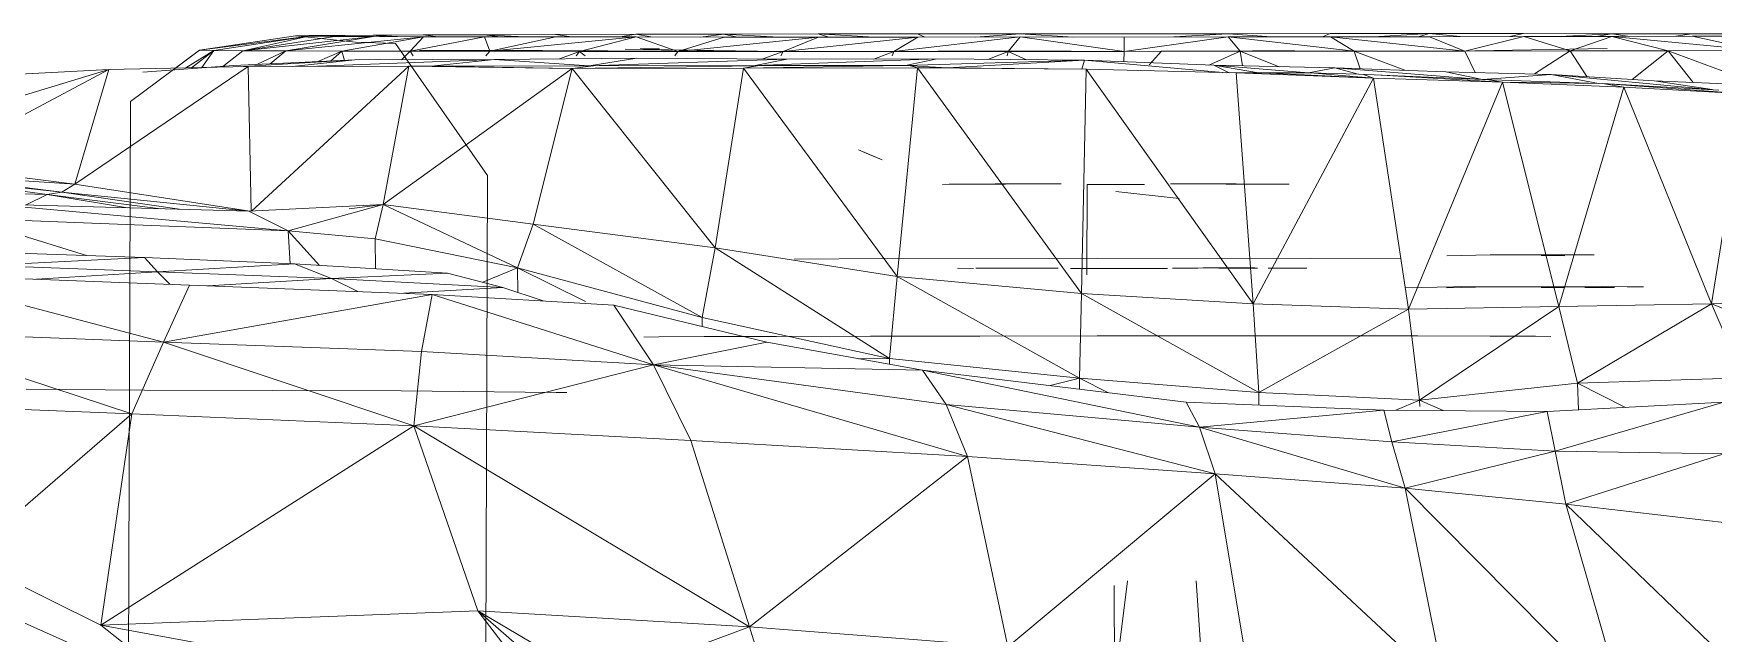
# Model space of a CAD drawing. Header units: inches. Extents: x -4450 to -273, y 9564 to 12971.
# Drawn here: x -3641.08 to -3616.53, y 12472.48 to 12481.25 of the extents above; entities that cross this region are included whole.
import ezdxf

# ---------------------------------------------------------------- set-up
doc = ezdxf.new("R2010")
doc.units = ezdxf.units.IN
doc.header["$MEASUREMENT"] = 0
for name, color, linetype, lineweight in [('0-1', 7, 'Continuous', 5), ('0-3', 7, 'Continuous', 9), ('A-GENM', 5, 'Continuous', 9)]:
    doc.layers.add(name, color=color, linetype=linetype, lineweight=lineweight)

# ---------------------------------------------------------------- blocks, each defined once
blk = doc.blocks.new('Land_Rover_Evoque_-_SUV_Car_Vehicle_Automobile_13067 - Land Rover EVOQUE_dwg-1230547-FLOOR PLAN - ROOF')
at = {"layer": 'A-GENM'}
for p, q in [((-0.8247, 2.00493), (-0.85751, 1.92363)), ((-0.85751, 1.92363), (-0.85949, 1.98424)), ((-0.6971, 1.95886), (-0.7831, 1.86959)), ((-0.95771, 1.94282), (-0.95775, 1.91629)), ((-0.95692, 1.9429), (-0.95684, 1.91638)), ((-0.95155, 1.9408), (-0.95684, 1.91638)), ((-0.95155, 1.9408), (-0.95678, 1.88658)), ((-0.95155, 1.9408), (-0.95146, 1.90756)), ((-0.9385, 1.94207), (-0.95146, 1.90756)), ((-0.93877, 1.93847), (-0.94023, 1.90227)), ((-0.93542, 1.93607), (-0.9393, 1.88326)), ((-0.93787, 1.89105), (-0.93542, 1.93607)), ((-0.85751, 1.92363), (-0.93542, 1.93607)), ((-0.83008, 1.93548), (-0.85751, 1.92363)), ((-0.82809, 1.8739), (-0.83008, 1.93548)), ((-0.9393, 1.88326), (-0.93686, 1.92628)), ((-0.81754, 1.86267), (-0.821, 1.92815)), ((-0.80276, 1.86564), (-0.821, 1.92815)), ((-0.81754, 1.86267), (-0.821, 1.92815)), ((-0.80276, 1.86564), (-0.80178, 1.92821)), ((-0.7831, 1.86959), (-0.80178, 1.92821)), ((-0.77619, 1.92926), (-0.7831, 1.86959)), ((-0.94267, 1.86414), (-0.93717, 1.92154)), ((-0.94023, 1.90227), (-0.937, 1.92379)), ((-0.85751, 1.92363), (-0.93787, 1.89105)), ((-0.82809, 1.8739), (-0.85751, 1.92363)), ((-0.85652, 1.86692), (-0.85751, 1.92363)), ((-0.95775, 1.91629), (-0.95777, 1.88647)), ((-0.95683, 1.91035), (-0.95775, 1.91629)), ((-0.95684, 1.91638), (-0.95678, 1.88658)), ((-0.95146, 1.90756), (-0.93964, 1.91682)), ((-0.95678, 1.88658), (-0.95146, 1.90756)), ((-0.95146, 1.90756), (-0.95139, 1.87118)), ((-0.95146, 1.90756), (-0.94075, 1.89411)), ((-0.94023, 1.90227), (-0.94267, 1.86414)), ((-0.86379, 1.89841), (-0.86385, 1.89229)), ((-0.95679, 1.8924), (-0.95777, 1.88647)), ((-0.93983, 1.84607), (-0.93787, 1.89105)), ((-0.93787, 1.89105), (-0.9393, 1.88326)), ((-0.85652, 1.86692), (-0.93787, 1.89105)), ((-0.86385, 1.89229), (-0.86388, 1.88324)), ((-0.86354, 1.87663), (-0.86352, 1.88765)), ((-0.82809, 1.8739), (-0.81907, 1.89166)), ((-0.70696, 1.89138), (-0.78901, 1.80994)), ((-0.7831, 1.86959), (-0.70696, 1.89138)), ((-0.9578, 1.85383), (-0.95777, 1.88647)), ((-0.95673, 1.86739), (-0.95777, 1.88647)), ((-0.95777, 1.88647), (-0.95677, 1.88091)), ((-0.95678, 1.88658), (-0.9567, 1.85396)), ((-0.95678, 1.88658), (-0.95139, 1.87118)), ((-0.9523, 1.8849), (-0.95143, 1.83579)), ((-0.94267, 1.86414), (-0.9393, 1.88171)), ((-0.9393, 1.88171), (-0.94078, 1.83868)), ((-0.93983, 1.84607), (-0.93932, 1.88171)), ((-0.93917, 1.88395), (-0.9393, 1.88171)), ((-0.86388, 1.88324), (-0.86385, 1.82789)), ((-0.95139, 1.87118), (-0.94183, 1.87733)), ((-0.87569, 1.87168), (-0.87567, 1.8761)), ((-0.87562, 1.88001), (-0.87567, 1.8761)), ((-0.86386, 1.87162), (-0.86384, 1.87604)), ((-0.86379, 1.87995), (-0.86384, 1.87604)), ((-0.95139, 1.87118), (-0.9567, 1.85396)), ((-0.95139, 1.87118), (-0.94282, 1.8579)), ((-0.95139, 1.87118), (-0.95132, 1.83212)), ((-0.87568, 1.84149), (-0.87569, 1.87168)), ((-0.87535, 1.86913), (-0.87538, 1.86043)), ((-0.86384, 1.84145), (-0.86386, 1.87162)), ((-0.86351, 1.86908), (-0.86355, 1.86038)), ((-0.82809, 1.8739), (-0.85652, 1.86692)), ((-0.82809, 1.8739), (-0.81815, 1.87424)), ((-0.82168, 1.81528), (-0.82809, 1.8739)), ((-0.7831, 1.86959), (-0.80276, 1.86564)), ((-0.7831, 1.86959), (-0.78901, 1.80994)), ((-0.94267, 1.86414), (-0.94363, 1.82502)), ((-0.94267, 1.86414), (-0.94078, 1.83868)), ((-0.93983, 1.84607), (-0.85652, 1.86692)), ((-0.82168, 1.81528), (-0.85652, 1.86692)), ((-0.85549, 1.81123), (-0.85652, 1.86692)), ((-0.84535, 1.86405), (-0.84544, 1.85832)), ((-0.81804, 1.80205), (-0.81754, 1.86267)), ((-0.81804, 1.80205), (-0.81754, 1.86267)), ((-0.80276, 1.86564), (-0.81754, 1.86267)), ((-0.80623, 1.80501), (-0.81754, 1.86267)), ((-0.80623, 1.80501), (-0.80276, 1.86564)), ((-0.78901, 1.80994), (-0.80276, 1.86564)), ((-0.84544, 1.85832), (-0.84551, 1.84145)), ((-0.95779, 1.8189), (-0.9578, 1.85383)), ((-0.9567, 1.84884), (-0.9578, 1.85383)), ((-0.95665, 1.81905), (-0.9567, 1.85396)), ((-0.95132, 1.83212), (-0.9567, 1.85396)), ((-0.93983, 1.84607), (-0.94244, 1.799)), ((-0.94126, 1.79817), (-0.93983, 1.84607)), ((-0.93983, 1.84607), (-0.94078, 1.84023)), ((-0.85549, 1.81123), (-0.93983, 1.84607)), ((-0.94509, 1.78395), (-0.94078, 1.83868)), ((-0.94363, 1.82502), (-0.94078, 1.83868)), ((-0.94078, 1.83868), (-0.9427, 1.79273)), ((-0.87568, 1.84149), (-0.87527, 1.82541)), ((-0.86384, 1.84145), (-0.86342, 1.82536)), ((-0.84556, 1.81473), (-0.84551, 1.84145)), ((-0.95132, 1.83212), (-0.95665, 1.81905)), ((-0.95132, 1.83212), (-0.95661, 1.78225)), ((-0.94336, 1.83599), (-0.95132, 1.83212)), ((-0.95132, 1.83212), (-0.95127, 1.7911)), ((-0.95779, 1.8189), (-0.95667, 1.83036)), ((-0.86385, 1.82789), (-0.86339, 1.80991)), ((-0.95661, 1.78225), (-0.95665, 1.81905)), ((-0.94363, 1.82502), (-0.94509, 1.78395)), ((-0.82168, 1.81528), (-0.81786, 1.82406)), ((-0.71484, 1.8249), (-0.79444, 1.73957)), ((-0.71484, 1.8249), (-0.78901, 1.80994)), ((-0.9578, 1.78211), (-0.95779, 1.8189)), ((-0.95663, 1.79811), (-0.95779, 1.8189)), ((-0.95779, 1.8189), (-0.95664, 1.81491)), ((-0.82168, 1.81528), (-0.85549, 1.81123)), ((-0.8456, 1.77992), (-0.84556, 1.81473)), ((-0.82458, 1.75565), (-0.82168, 1.81528)), ((-0.82168, 1.81528), (-0.81936, 1.81537)), ((-0.82168, 1.81528), (-0.818, 1.80655)), ((-0.94417, 1.80984), (-0.95127, 1.7911)), ((-0.94126, 1.79817), (-0.85549, 1.81123)), ((-0.87437, 1.77491), (-0.87424, 1.8082)), ((-0.85743, 1.75355), (-0.85549, 1.81123)), ((-0.82458, 1.75565), (-0.85549, 1.81123)), ((-0.78901, 1.80994), (-0.81166, 1.73366)), ((-0.78901, 1.80994), (-0.80623, 1.80501)), ((-0.79444, 1.73957), (-0.78901, 1.80994)), ((-0.82103, 1.72873), (-0.81804, 1.80205)), ((-0.82103, 1.72873), (-0.81804, 1.80205)), ((-0.80623, 1.80501), (-0.81804, 1.80205)), ((-0.81166, 1.73366), (-0.81804, 1.80205)), ((-0.81166, 1.73366), (-0.80623, 1.80501)), ((-0.94319, 1.74735), (-0.94126, 1.79817)), ((-0.94126, 1.79817), (-0.94319, 1.75711)), ((-0.94126, 1.79817), (-0.94313, 1.77637)), ((-0.94126, 1.79817), (-0.94263, 1.79447)), ((-0.85743, 1.75355), (-0.94126, 1.79817)), ((-0.95127, 1.7911), (-0.95661, 1.78225)), ((-0.95127, 1.7911), (-0.95657, 1.74432)), ((-0.95127, 1.7911), (-0.94476, 1.79324)), ((-0.95127, 1.7911), (-0.95123, 1.74873)), ((-0.94509, 1.78395), (-0.94275, 1.79256)), ((-0.9427, 1.79273), (-0.94319, 1.77414)), ((-0.95777, 1.74416), (-0.9578, 1.78211)), ((-0.95661, 1.77932), (-0.9578, 1.78211)), ((-0.95657, 1.74432), (-0.95661, 1.78225)), ((-0.94509, 1.78395), (-0.94603, 1.739)), ((-0.94509, 1.78395), (-0.94319, 1.77414)), ((-0.84559, 1.73931), (-0.8456, 1.77992)), ((-0.94603, 1.739), (-0.94319, 1.77414)), ((-0.94319, 1.77414), (-0.94319, 1.75556)), ((-0.87439, 1.69572), (-0.87437, 1.77491)), ((-0.87072, 1.77353), (-0.8707, 1.76806)), ((-0.87072, 1.77353), (-0.87069, 1.7592)), ((-0.9514, 1.75335), (-0.95135, 1.76911)), ((-0.94552, 1.76328), (-0.95123, 1.74873)), ((-0.90195, 1.76438), (-0.90193, 1.76694)), ((-0.90195, 1.76438), (-0.90195, 1.75271)), ((-0.8707, 1.76806), (-0.87069, 1.7592)), ((-0.95777, 1.74416), (-0.95659, 1.76049)), ((-0.75468, 1.73245), (-0.30644, 1.7624)), ((-0.30636, 1.76238), (-0.75468, 1.73245)), ((-0.9514, 1.75335), (-0.95133, 1.71962)), ((-0.94603, 1.739), (-0.94319, 1.75556)), ((-0.94462, 1.69162), (-0.85743, 1.75355)), ((-0.94319, 1.75556), (-0.94319, 1.75335)), ((-0.85743, 1.75355), (-0.94319, 1.74735)), ((-0.94319, 1.74735), (-0.94319, 1.75336)), ((-0.90195, 1.75271), (-0.90194, 1.74355)), ((-0.87082, 1.73504), (-0.87083, 1.75422)), ((-0.87083, 1.75422), (-0.87082, 1.75067)), ((-0.87073, 1.75518), (-0.87069, 1.74086)), ((-0.82458, 1.75565), (-0.86129, 1.69)), ((-0.86129, 1.69), (-0.85743, 1.75355)), ((-0.82458, 1.75565), (-0.85743, 1.75355)), ((-0.82993, 1.68914), (-0.82458, 1.75565)), ((-0.82458, 1.75565), (-0.81993, 1.75567)), ((-0.72226, 1.75155), (-0.79444, 1.73957)), ((-0.95123, 1.74873), (-0.95657, 1.74432)), ((-0.95653, 1.70572), (-0.95657, 1.74432)), ((-0.95118, 1.70571), (-0.95657, 1.74432)), ((-0.95123, 1.74873), (-0.94581, 1.74963)), ((-0.95123, 1.74873), (-0.9461, 1.7372)), ((-0.95123, 1.74873), (-0.95118, 1.70571)), ((-0.94603, 1.739), (-0.94326, 1.74466)), ((-0.94462, 1.69162), (-0.94319, 1.74735)), ((-0.90206, 1.74234), (-0.90204, 1.74735)), ((-0.87069, 1.74086), (-0.87067, 1.74923)), ((-0.95777, 1.7056), (-0.95777, 1.74416)), ((-0.95777, 1.74416), (-0.95655, 1.7242)), ((-0.94795, 1.69108), (-0.94328, 1.74375)), ((-0.94603, 1.739), (-0.94795, 1.69108)), ((-0.90206, 1.74234), (-0.90204, 1.73012)), ((-0.87079, 1.72372), (-0.8708, 1.74291)), ((-0.8708, 1.74291), (-0.87079, 1.73305)), ((-0.84559, 1.73931), (-0.84558, 1.69576)), ((-0.79444, 1.73957), (-0.82007, 1.6398)), ((-0.79444, 1.73957), (-0.81166, 1.73366)), ((-0.79444, 1.73957), (-0.80086, 1.64768)), ((-0.73014, 1.66256), (-0.79444, 1.73957)), ((-0.87079, 1.72372), (-0.87079, 1.73305)), ((-0.83286, 1.63096), (-0.81166, 1.73366)), ((-0.81166, 1.73366), (-0.82103, 1.72873)), ((-0.82007, 1.6398), (-0.81166, 1.73366)), ((-0.90203, 1.72291), (-0.90204, 1.73012)), ((-0.89662, 1.7262), (-0.89915, 1.70264)), ((-0.83286, 1.63096), (-0.82103, 1.72873)), ((-0.83286, 1.63096), (-0.82103, 1.72873)), ((-0.95133, 1.71962), (-0.94626, 1.71498)), ((-0.87062, 1.72184), (-0.8706, 1.71924)), ((-0.90183, 1.71332), (-0.9018, 1.71333)), ((-0.90182, 1.70265), (-0.90183, 1.71332)), ((-0.87064, 1.71925), (-0.87062, 1.70255)), ((-0.53285, 1.67953), (-0.75471, 1.70704)), ((-0.95777, 1.7056), (-0.95774, 1.66702)), ((-0.95653, 1.70572), (-0.95654, 1.66717)), ((-0.95118, 1.70571), (-0.95654, 1.66717)), ((-0.95118, 1.70571), (-0.95653, 1.70572)), ((-0.94736, 1.7057), (-0.95118, 1.70571)), ((-0.95118, 1.70571), (-0.95118, 1.66269)), ((-0.90182, 1.70265), (-0.90181, 1.69204)), ((-0.87062, 1.70255), (-0.87061, 1.68583)), ((-0.61914, 1.70244), (-0.75299, 1.70208)), ((-0.87427, 1.6166), (-0.87439, 1.69572)), ((-0.84558, 1.69576), (-0.84552, 1.65221)), ((-0.82993, 1.68914), (-0.82451, 1.69999)), ((-0.94795, 1.69108), (-0.94838, 1.63637)), ((-0.94795, 1.69108), (-0.94463, 1.69009)), ((-0.94795, 1.69108), (-0.94504, 1.64024)), ((-0.94795, 1.69108), (-0.94597, 1.62461)), ((-0.9446, 1.69009), (-0.94504, 1.64024)), ((-0.94503, 1.62906), (-0.94462, 1.69162)), ((-0.94503, 1.62906), (-0.86129, 1.69)), ((-0.94462, 1.69162), (-0.94486, 1.66325)), ((-0.86129, 1.69), (-0.94462, 1.69162)), ((-0.90181, 1.69204), (-0.86822, 1.69189)), ((-0.86759, 1.62157), (-0.86129, 1.69)), ((-0.82993, 1.68914), (-0.86759, 1.62157)), ((-0.82993, 1.68914), (-0.86129, 1.69)), ((-0.83721, 1.61875), (-0.82993, 1.68914)), ((-0.82993, 1.68914), (-0.82582, 1.68916)), ((-0.82993, 1.68914), (-0.82713, 1.67833)), ((-0.95653, 1.68695), (-0.95774, 1.66702)), ((-0.95133, 1.65243), (-0.95129, 1.6861)), ((-0.90201, 1.67511), (-0.902, 1.68234)), ((-0.87077, 1.68131), (-0.87075, 1.672)), ((-0.87077, 1.68131), (-0.87074, 1.66215)), ((-0.94812, 1.66956), (-0.95118, 1.66269)), ((-0.902, 1.6629), (-0.90201, 1.67511)), ((-0.87079, 1.66997), (-0.87078, 1.6508)), ((-0.87075, 1.672), (-0.87074, 1.66215)), ((-0.9577, 1.62906), (-0.95774, 1.66702)), ((-0.95653, 1.65071), (-0.95774, 1.66702)), ((-0.95651, 1.62922), (-0.95654, 1.66717)), ((-0.95118, 1.66269), (-0.95654, 1.66717)), ((-0.95115, 1.62031), (-0.95654, 1.66717)), ((-0.95118, 1.66269), (-0.94951, 1.6624)), ((-0.95118, 1.66269), (-0.95115, 1.62031)), ((-0.95118, 1.66269), (-0.94823, 1.65518)), ((-0.90198, 1.65794), (-0.902, 1.6629)), ((-0.90186, 1.66175), (-0.90187, 1.6526)), ((-0.87074, 1.66215), (-0.87076, 1.65439)), ((-0.73014, 1.66256), (-0.80086, 1.64768)), ((-0.73014, 1.66256), (-0.73755, 1.56677)), ((-0.95128, 1.6367), (-0.95133, 1.65243)), ((-0.90186, 1.64092), (-0.90187, 1.6526)), ((-0.87076, 1.65439), (-0.87078, 1.6508)), ((-0.84552, 1.65221), (-0.84549, 1.61163)), ((-0.87063, 1.64989), (-0.87068, 1.64395)), ((-0.80086, 1.64768), (-0.83486, 1.53127)), ((-0.80086, 1.64768), (-0.82007, 1.6398)), ((-0.80086, 1.64768), (-0.8068, 1.545)), ((-0.73755, 1.56677), (-0.80086, 1.64768)), ((-0.94504, 1.64024), (-0.94597, 1.62461)), ((-0.94503, 1.62906), (-0.94504, 1.64024)), ((-0.90182, 1.63837), (-0.90186, 1.64092)), ((-0.83486, 1.53127), (-0.82007, 1.6398)), ((-0.83286, 1.63096), (-0.82007, 1.6398)), ((-0.94838, 1.63637), (-0.94832, 1.58067)), ((-0.94838, 1.63637), (-0.94597, 1.62461)), ((-0.94838, 1.63637), (-0.94591, 1.56892)), ((-0.9577, 1.62906), (-0.95652, 1.63184)), ((-0.95765, 1.59228), (-0.9577, 1.62906)), ((-0.95651, 1.59243), (-0.95651, 1.62922)), ((-0.95116, 1.57927), (-0.95651, 1.62922)), ((-0.95651, 1.62922), (-0.95115, 1.62031)), ((-0.94503, 1.62906), (-0.94586, 1.62651)), ((-0.86759, 1.62157), (-0.94503, 1.62906)), ((-0.94494, 1.5646), (-0.94503, 1.62906)), ((-0.84322, 1.57328), (-0.83286, 1.63096)), ((-0.84322, 1.57328), (-0.83286, 1.63096)), ((-0.83486, 1.53127), (-0.83286, 1.63096)), ((-0.95116, 1.57927), (-0.95115, 1.62031)), ((-0.95115, 1.62031), (-0.94951, 1.61976)), ((-0.95115, 1.62031), (-0.94835, 1.61294)), ((-0.94597, 1.62461), (-0.94591, 1.56892)), ((-0.94494, 1.5646), (-0.94593, 1.62385)), ((-0.86759, 1.62157), (-0.94494, 1.5646)), ((-0.86759, 1.62157), (-0.87832, 1.5541)), ((-0.83721, 1.61875), (-0.86759, 1.62157)), ((-0.91468, 1.60729), (-0.91096, 1.61599)), ((-0.91309, 1.61091), (-0.91096, 1.61599)), ((-0.83721, 1.61875), (-0.87832, 1.5541)), ((-0.87407, 1.58341), (-0.87427, 1.6166)), ((-0.85236, 1.54929), (-0.83721, 1.61875)), ((-0.83721, 1.61875), (-0.83505, 1.61876)), ((-0.83721, 1.61875), (-0.83712, 1.60724)), ((-0.95765, 1.59228), (-0.95651, 1.61307)), ((-0.91468, 1.60729), (-0.91309, 1.61091)), ((-0.84549, 1.61163), (-0.84539, 1.5768)), ((-0.95765, 1.59228), (-0.95651, 1.5962)), ((-0.95765, 1.59228), (-0.95761, 1.55735)), ((-0.95652, 1.55748), (-0.95651, 1.59243)), ((-0.95116, 1.54023), (-0.95651, 1.59243)), ((-0.95651, 1.59243), (-0.95116, 1.57927)), ((-0.95098, 1.58705), (-0.95147, 1.49)), ((-0.95098, 1.58705), (-0.9514, 1.46661)), ((-0.95651, 1.57766), (-0.95761, 1.55735)), ((-0.95116, 1.54023), (-0.95116, 1.57927)), ((-0.95116, 1.57927), (-0.94951, 1.57846)), ((-0.95116, 1.57927), (-0.94838, 1.57181)), ((-0.94832, 1.58067), (-0.94872, 1.52498)), ((-0.94832, 1.58067), (-0.94591, 1.56892)), ((-0.94832, 1.58067), (-0.94582, 1.50736)), ((-0.84539, 1.5768), (-0.84531, 1.55006)), ((-0.94494, 1.5646), (-0.94591, 1.57047)), ((-0.85704, 1.51653), (-0.84322, 1.57328)), ((-0.85704, 1.51653), (-0.84322, 1.57328)), ((-0.83486, 1.53127), (-0.84322, 1.57328)), ((-0.70906, 1.57564), (-0.73755, 1.56677)), ((-0.95124, 1.56984), (-0.95206, 1.52072)), ((-0.94591, 1.56892), (-0.94582, 1.50736)), ((-0.94484, 1.50107), (-0.94589, 1.56892)), ((-0.94484, 1.50107), (-0.94494, 1.5646)), ((-0.87832, 1.5541), (-0.94494, 1.5646)), ((-0.81226, 1.44238), (-0.73755, 1.56677)), ((-0.73755, 1.56677), (-0.8068, 1.545)), ((-0.7435, 1.46606), (-0.73755, 1.56677)), ((-0.73755, 1.56677), (-0.71694, 1.51113)), ((-0.95761, 1.55735), (-0.95652, 1.5623)), ((-0.95654, 1.52484), (-0.95652, 1.55748)), ((-0.95116, 1.54023), (-0.95652, 1.55748)), ((-0.95761, 1.55735), (-0.95754, 1.52472)), ((-0.95761, 1.55735), (-0.95652, 1.5486)), ((-0.95134, 1.55391), (-0.95206, 1.52072)), ((-0.94484, 1.50107), (-0.87832, 1.5541)), ((-0.88706, 1.48663), (-0.87832, 1.5541)), ((-0.85236, 1.54929), (-0.87832, 1.5541)), ((-0.85236, 1.54929), (-0.88706, 1.48663)), ((-0.85236, 1.54929), (-0.87091, 1.4808)), ((-0.85236, 1.54929), (-0.84906, 1.5493)), ((-0.84531, 1.55006), (-0.84523, 1.53321)), ((-0.8068, 1.545), (-0.83486, 1.53127)), ((-0.81226, 1.44238), (-0.8068, 1.545)), ((-0.95654, 1.52484), (-0.95116, 1.54023)), ((-0.95118, 1.5038), (-0.95116, 1.54023)), ((-0.95116, 1.54023), (-0.94951, 1.53916)), ((-0.95214, 1.5335), (-0.95216, 1.52627)), ((-0.84523, 1.53321), (-0.84511, 1.52761)), ((-0.95654, 1.53025), (-0.95754, 1.52472)), ((-0.83486, 1.53127), (-0.861, 1.44909)), ((-0.83486, 1.53127), (-0.85704, 1.51653)), ((-0.83981, 1.44522), (-0.83486, 1.53127)), ((-0.81226, 1.44238), (-0.83486, 1.53127)), ((-0.95754, 1.52472), (-0.95747, 1.49493)), ((-0.95754, 1.52472), (-0.95654, 1.5188)), ((-0.95655, 1.49502), (-0.95654, 1.52484)), ((-0.95654, 1.52484), (-0.95123, 1.47058)), ((-0.95654, 1.52484), (-0.95118, 1.5038)), ((-0.94872, 1.52498), (-0.94813, 1.47222)), ((-0.94872, 1.52498), (-0.94582, 1.50736)), ((-0.861, 1.44909), (-0.85704, 1.51653)), ((-0.861, 1.44909), (-0.85704, 1.51653)), ((-0.94484, 1.50107), (-0.94582, 1.50891)), ((-0.7435, 1.46606), (-0.71694, 1.51113)), ((-0.95123, 1.47058), (-0.95118, 1.5038)), ((-0.95118, 1.5038), (-0.94951, 1.5059)), ((-0.95118, 1.5038), (-0.94951, 1.50249)), ((-0.95118, 1.5038), (-0.9484, 1.49641)), ((-0.94813, 1.47222), (-0.94582, 1.50736)), ((-0.94582, 1.50736), (-0.9457, 1.44878)), ((-0.87091, 1.4808), (-0.8583, 1.50602)), ((-0.95655, 1.50085), (-0.95747, 1.49493)), ((-0.94572, 1.44051), (-0.94484, 1.50107)), ((-0.94484, 1.50107), (-0.9457, 1.45033)), ((-0.89432, 1.43092), (-0.94484, 1.50107)), ((-0.94484, 1.50107), (-0.88706, 1.48663)), ((-0.82457, 1.49512), (-0.82515, 1.43766)), ((-0.82453, 1.49908), (-0.82457, 1.49512)), ((-0.7435, 1.46606), (-0.71548, 1.4984)), ((-0.95747, 1.49493), (-0.95739, 1.46843)), ((-0.95659, 1.46851), (-0.95655, 1.49502)), ((-0.95655, 1.49502), (-0.95123, 1.47058)), ((-0.95147, 1.49), (-0.95148, 1.44441)), ((-0.85858, 1.49027), (-0.86354, 1.47537)), ((-0.7435, 1.46606), (-0.70762, 1.49355)), ((-0.73817, 1.3263), (-0.70762, 1.49355)), ((-0.95657, 1.48347), (-0.95739, 1.46843)), ((-0.89432, 1.43092), (-0.88706, 1.48663)), ((-0.87091, 1.4808), (-0.88706, 1.48663)), ((-0.87091, 1.4808), (-0.89432, 1.43092)), ((-0.87091, 1.4808), (-0.88163, 1.428)), ((-0.87091, 1.4808), (-0.86172, 1.48085)), ((-0.87091, 1.4808), (-0.86549, 1.46794)), ((-0.95739, 1.46843), (-0.95658, 1.47435)), ((-0.95659, 1.46851), (-0.95123, 1.47058)), ((-0.95127, 1.44103), (-0.95123, 1.47058)), ((-0.95123, 1.47058), (-0.94951, 1.46901)), ((-0.94813, 1.47222), (-0.94801, 1.42049)), ((-0.94813, 1.47222), (-0.9457, 1.44878)), ((-0.94813, 1.47222), (-0.94565, 1.40666)), ((-0.86892, 1.45485), (-0.86354, 1.47537)), ((-0.86354, 1.47537), (-0.86692, 1.41183)), ((-0.8614, 1.43868), (-0.86354, 1.47537)), ((-0.95739, 1.46843), (-0.95731, 1.44584)), ((-0.95665, 1.4459), (-0.95659, 1.46851)), ((-0.95127, 1.44103), (-0.95659, 1.46851)), ((-0.90507, 1.46962), (-0.95411, 1.43559)), ((-0.90511, 1.46962), (-0.7289, 1.469)), ((-0.90511, 1.46962), (-0.90507, 1.46962)), ((-0.7435, 1.46606), (-0.81226, 1.44238)), ((-0.73817, 1.3263), (-0.7435, 1.46606)), ((-0.87231, 1.39814), (-0.86892, 1.45485)), ((-0.86892, 1.45485), (-0.86692, 1.41183)), ((-0.95663, 1.45124), (-0.95731, 1.44584)), ((-0.95731, 1.44584), (-0.95722, 1.42726)), ((-0.9567, 1.42733), (-0.95665, 1.4459)), ((-0.95138, 1.39483), (-0.95665, 1.4459)), ((-0.9513, 1.41559), (-0.95665, 1.4459)), ((-0.95665, 1.4459), (-0.95127, 1.44103)), ((-0.94572, 1.44051), (-0.9457, 1.45033)), ((-0.9457, 1.44878), (-0.94566, 1.44463)), ((-0.86446, 1.35915), (-0.861, 1.44909)), ((-0.86446, 1.35915), (-0.861, 1.44909)), ((-0.84331, 1.34945), (-0.861, 1.44909)), ((-0.83981, 1.44522), (-0.861, 1.44909)), ((-0.9513, 1.41559), (-0.95127, 1.44103)), ((-0.95127, 1.44103), (-0.94951, 1.44214)), ((-0.95127, 1.44103), (-0.94805, 1.43773)), ((-0.94559, 1.38095), (-0.94572, 1.44051)), ((-0.8919, 1.38218), (-0.94572, 1.44051)), ((-0.89432, 1.43092), (-0.94572, 1.44051)), ((-0.94569, 1.44051), (-0.94569, 1.44336)), ((-0.84331, 1.34945), (-0.83981, 1.44522)), ((-0.81226, 1.44238), (-0.84331, 1.34945)), ((-0.81226, 1.44238), (-0.83981, 1.44522)), ((-0.81672, 1.33781), (-0.81226, 1.44238)), ((-0.73817, 1.3263), (-0.81226, 1.44238)), ((-0.95668, 1.43625), (-0.95717, 1.42811)), ((-0.95411, 1.43559), (-0.95459, 1.42069)), ((-0.82515, 1.43766), (-0.82547, 1.34248)), ((-0.95722, 1.42726), (-0.95669, 1.43182)), ((-0.95722, 1.42726), (-0.95714, 1.41285)), ((-0.95676, 1.41292), (-0.9567, 1.42733)), ((-0.95145, 1.37893), (-0.9567, 1.42733)), ((-0.95138, 1.39483), (-0.9567, 1.42733)), ((-0.89274, 1.41841), (-0.89432, 1.43092)), ((-0.89432, 1.43092), (-0.89184, 1.38109)), ((-0.89432, 1.43092), (-0.88163, 1.428)), ((-0.89432, 1.43092), (-0.88454, 1.39574)), ((-0.88163, 1.428), (-0.88454, 1.39574)), ((-0.88163, 1.428), (-0.87052, 1.42806)), ((-0.95459, 1.42069), (-0.95691, 1.39846)), ((-0.95459, 1.42069), (-0.95452, 1.42534)), ((-0.94801, 1.42049), (-0.94592, 1.37559)), ((-0.94801, 1.42049), (-0.94563, 1.39729)), ((-0.94801, 1.42049), (-0.94551, 1.37703)), ((-0.86206, 1.4216), (-0.86692, 1.41183)), ((-0.95674, 1.41901), (-0.95714, 1.41285)), ((-0.95714, 1.41285), (-0.95675, 1.41643)), ((-0.95714, 1.41285), (-0.95676, 1.41485)), ((-0.95138, 1.39483), (-0.9513, 1.41559)), ((-0.9513, 1.41559), (-0.94783, 1.41664)), ((-0.94736, 1.40653), (-0.9513, 1.41559)), ((-0.9513, 1.41559), (-0.94759, 1.4114)), ((-0.95714, 1.41285), (-0.95706, 1.40334)), ((-0.95683, 1.40337), (-0.95676, 1.41292)), ((-0.95145, 1.37893), (-0.95676, 1.41292)), ((-0.87231, 1.39814), (-0.86692, 1.41183)), ((-0.86931, 1.34732), (-0.86692, 1.41183)), ((-0.8642, 1.36579), (-0.86692, 1.41183)), ((-0.95682, 1.40566), (-0.95706, 1.40334)), ((-0.95706, 1.40334), (-0.95698, 1.39846)), ((-0.95683, 1.40337), (-0.95691, 1.39846)), ((-0.95161, 1.3628), (-0.95683, 1.40337)), ((-0.95152, 1.36819), (-0.95683, 1.40337)), ((-0.95145, 1.37893), (-0.95683, 1.40337)), ((-0.88454, 1.39574), (-0.87176, 1.40731)), ((-0.9517, 1.36279), (-0.95698, 1.39846)), ((-0.95161, 1.3628), (-0.95698, 1.39846)), ((-0.95161, 1.3628), (-0.95691, 1.39846)), ((-0.8947, 1.28233), (-0.88454, 1.39574)), ((-0.89184, 1.38109), (-0.88454, 1.39574)), ((-0.88454, 1.39574), (-0.88932, 1.27597)), ((-0.88454, 1.39574), (-0.87238, 1.39652)), ((-0.8747, 1.34243), (-0.87231, 1.39814)), ((-0.87231, 1.39814), (-0.86931, 1.34732)), ((-0.95145, 1.37893), (-0.95138, 1.39483)), ((-0.94632, 1.38416), (-0.95138, 1.39483)), ((-0.95138, 1.39483), (-0.94655, 1.38901)), ((-0.95152, 1.36819), (-0.95145, 1.37893)), ((-0.94563, 1.37155), (-0.95145, 1.37893)), ((-0.89189, 1.38206), (-0.94559, 1.38095)), ((-0.94448, 1.32921), (-0.94559, 1.38095)), ((-0.90195, 1.31661), (-0.94559, 1.38095)), ((-0.90195, 1.31661), (-0.89187, 1.38153)), ((-0.89899, 1.31174), (-0.89188, 1.38109)), ((-0.8947, 1.28233), (-0.89184, 1.38109)), ((-0.69639, 1.37925), (-0.73817, 1.3263)), ((-0.73817, 1.3263), (-0.69639, 1.37925)), ((-0.94592, 1.37559), (-0.94348, 1.34185)), ((-0.95243, 1.36833), (-0.9517, 1.36279)), ((-0.95161, 1.3628), (-0.95152, 1.36819)), ((-0.94509, 1.35775), (-0.95152, 1.36819)), ((-0.95152, 1.36819), (-0.94514, 1.35983)), ((-0.95152, 1.36819), (-0.94522, 1.36375)), ((-0.93259, 1.33728), (-0.9517, 1.36279)), ((-0.94501, 1.35395), (-0.95161, 1.3628)), ((-0.95161, 1.3628), (-0.94501, 1.354)), ((-0.86845, 1.25408), (-0.86446, 1.35915)), ((-0.86845, 1.25408), (-0.86446, 1.35915)), ((-0.84331, 1.34945), (-0.86446, 1.35915)), ((-0.74752, 1.27888), (-0.71095, 1.36079)), ((-0.89259, 1.3554), (-0.89899, 1.31174)), ((-0.86473, 1.3519), (-0.86931, 1.34732)), ((-0.89278, 1.34857), (-0.89802, 1.30637)), ((-0.8747, 1.34243), (-0.86931, 1.34732)), ((-0.87172, 1.28329), (-0.86931, 1.34732)), ((-0.86661, 1.30239), (-0.86931, 1.34732)), ((-0.84331, 1.34945), (-0.86845, 1.25408)), ((-0.84727, 1.24437), (-0.84331, 1.34945)), ((-0.81672, 1.33781), (-0.84331, 1.34945)), ((-0.87661, 1.28622), (-0.8747, 1.34243)), ((-0.8747, 1.34243), (-0.87172, 1.28329)), ((-0.82579, 1.29862), (-0.82547, 1.34248)), ((-0.93259, 1.33728), (-0.72502, 1.33653)), ((-0.89314, 1.33613), (-0.89802, 1.30637)), ((-0.81672, 1.33781), (-0.84727, 1.24437)), ((-0.82071, 1.23222), (-0.81672, 1.33781)), ((-0.73817, 1.3263), (-0.81672, 1.33781)), ((-0.76322, 1.2759), (-0.81672, 1.33781)), ((-0.94236, 1.2892), (-0.94448, 1.32921)), ((-0.90949, 1.21408), (-0.94448, 1.32921)), ((-0.90865, 1.26191), (-0.94448, 1.32921)), ((-0.90195, 1.31661), (-0.94448, 1.32921)), ((-0.88932, 1.27597), (-0.87543, 1.32089)), ((-0.73817, 1.3263), (-0.76322, 1.2759)), ((-0.76322, 1.2759), (-0.73817, 1.3263)), ((-0.90865, 1.26191), (-0.90195, 1.31661)), ((-0.90571, 1.25702), (-0.90195, 1.31661)), ((-0.89899, 1.31174), (-0.90195, 1.31661)), ((-0.90572, 1.2497), (-0.89899, 1.31174)), ((-0.89899, 1.31174), (-0.90571, 1.25702)), ((-0.89802, 1.30637), (-0.89899, 1.31174)), ((-0.89802, 1.30637), (-0.90572, 1.2497)), ((-0.90227, 1.15779), (-0.89802, 1.30637)), ((-0.89802, 1.30637), (-0.89423, 1.29859))]:
    blk.add_line(p, q, dxfattribs=at)
blk = doc.blocks.new('Land_Rover_Evoque_-_SUV_Car_Vehicle_Automobile_13067 - Land_Rover_Evoque_-_SUV_Car_Vehicle_Automobile_13067-1230553-FLOOR PLAN - ROOF')
at = {"xscale": 39.40029010366786, "yscale": 39.40029010366786, "zscale": 39.40029010366786, "rotation": 180}
blk.add_blockref('Land_Rover_Evoque_-_SUV_Car_Vehicle_Automobile_13067 - Land Rover EVOQUE_dwg-1230547-FLOOR PLAN - ROOF', (-0.026, 10.27), dxfattribs=at)
blk = doc.blocks.new('CTR  - Topography_rvt-1-FLOOR PLAN - ROOF')
at = {"layer": '0-3', "rotation": 89.99999999999953}
blk.add_blockref('Land_Rover_Evoque_-_SUV_Car_Vehicle_Automobile_13067 - Land_Rover_Evoque_-_SUV_Car_Vehicle_Automobile_13067-1230553-FLOOR PLAN - ROOF', (-3682.081, 12443.536), dxfattribs=at)

msp = doc.modelspace()

# ---------------------------------------------------------------- block references
at = {"layer": '0-1'}
msp.add_blockref('CTR  - Topography_rvt-1-FLOOR PLAN - ROOF', (0, 0), dxfattribs=at)

doc.saveas('drawing.dxf')
